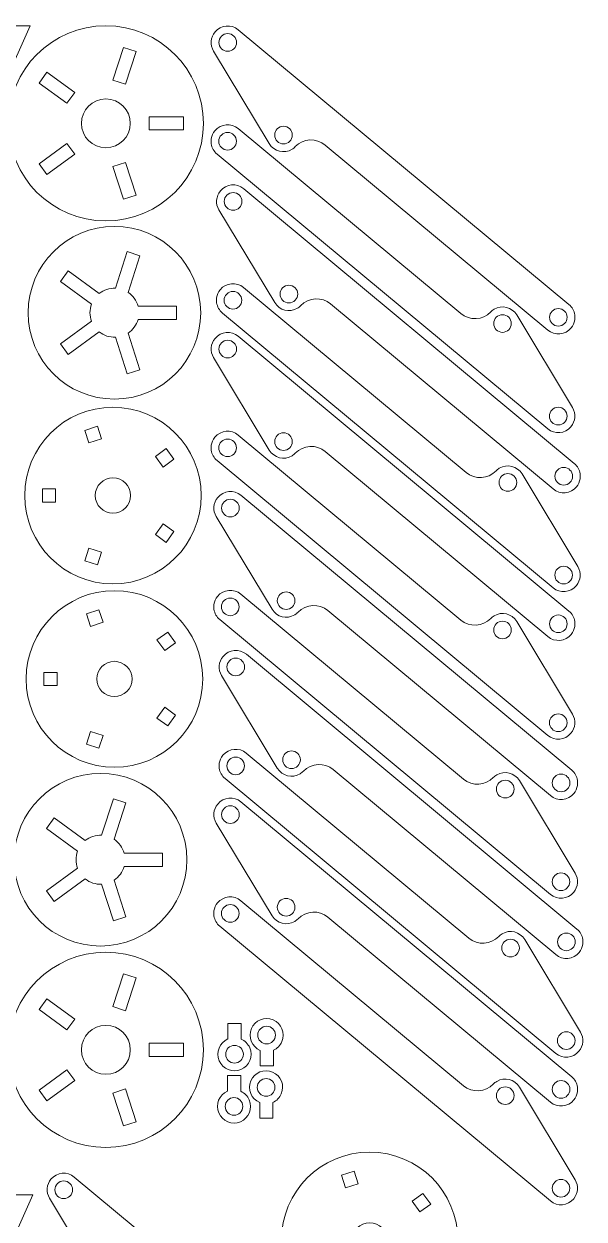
# Model space of a CAD drawing. Header units: millimetres. Extents: x 5 to 325, y 424 to 695.
# Drawn here: x 162.7 to 226.2, y 558.1 to 693.5 of the extents above; entities that cross this region are included whole.
import ezdxf

# ---------------------------------------------------------------- set-up
doc = ezdxf.new("R2010")
doc.units = ezdxf.units.MM
doc.header["$MEASUREMENT"] = 0
doc.layers.get('0').update_dxf_attribs({"lineweight": 0})

# ---------------------------------------------------------------- blocks, each defined once
blk = doc.blocks.new('Block_99')
at = {"color": 18, "lineweight": 9, "true_color": 0x000000}
for points in [[(170.04, 646.05), (169.57, 647.48), (171, 647.94), (171.46, 646.51)], [(177.58, 644.53), (178.79, 645.41), (179.67, 644.2), (178.46, 643.32)], [(164.76, 640.85), (166.26, 640.85), (166.26, 639.35), (164.76, 639.35)], [(178.46, 636.89), (179.67, 636.01), (178.79, 634.79), (177.58, 635.67)], [(171.46, 633.69), (171, 632.26), (169.57, 632.72), (170.04, 634.15)]]:
    blk.add_lwpolyline(points, close=True, dxfattribs=at)
for radius in [10, 2]:
    blk.add_circle((172.76, 640.1), radius, dxfattribs=at)
blk = doc.blocks.new('Block_100')
at = {"color": 18, "lineweight": 9, "true_color": 0x000000}
for points in [[(173.96, 690.85), (175.39, 690.38), (174.19, 686.68), (172.76, 687.14)], [(164.4, 686.81), (165.28, 688.03), (168.43, 685.73), (167.55, 684.52)], [(180.76, 683), (180.76, 681.5), (176.86, 681.5), (176.86, 683)], [(168.43, 678.76), (165.28, 676.47), (164.4, 677.68), (167.55, 679.97)], [(173.96, 673.65), (172.76, 677.35), (174.19, 677.82), (175.39, 674.11)]]:
    blk.add_lwpolyline(points, close=True, dxfattribs=at)
for radius in [11.05, 2.77]:
    blk.add_circle((171.96, 682.25), radius, dxfattribs=at)
blk = doc.blocks.new('Block_101')
at = {"color": 18, "lineweight": 9, "true_color": 0x000000}
for points in [[(171.64, 625.74), (171.18, 627.16), (169.75, 626.7), (170.21, 625.27)], [(178.63, 622.54), (179.85, 623.42), (178.97, 624.63), (177.75, 623.75)], [(164.93, 618.57), (166.43, 618.57), (166.43, 620.07), (164.93, 620.07)], [(177.75, 614.9), (178.97, 614.01), (179.85, 615.23), (178.63, 616.11)], [(170.21, 613.37), (169.75, 611.95), (171.18, 611.48), (171.64, 612.91)]]:
    blk.add_lwpolyline(points, close=True, dxfattribs=at)
for radius in [10, 2]:
    blk.add_circle((172.93, 619.32), radius, dxfattribs=at)
blk = doc.blocks.new('Block_102')
at = {"color": 18, "lineweight": 9, "true_color": 0x000000}
for points in [[(173.96, 585.92), (175.39, 585.46), (174.19, 581.75), (172.76, 582.21)], [(164.4, 581.89), (165.28, 583.1), (168.43, 580.81), (167.55, 579.59)], [(180.76, 578.07), (180.76, 576.57), (176.86, 576.57), (176.86, 578.07)], [(168.43, 573.83), (165.28, 571.54), (164.4, 572.75), (167.55, 575.05)], [(173.96, 568.72), (172.76, 572.43), (174.19, 572.89), (175.39, 569.18)]]:
    blk.add_lwpolyline(points, close=True, dxfattribs=at)
for radius in [11.05, 2.77]:
    blk.add_circle((171.96, 577.32), radius, dxfattribs=at)
blk = doc.blocks.new('Block_103')
at = {"color": 18, "lineweight": 9, "true_color": 0x000000}
blk.add_circle((171.35, 598.85), 9.78, dxfattribs=at)
blk.add_open_spline([(172.89, 596.54), (172.89, 596.54), (174.24, 592.39), (174.24, 592.39), (174.24, 592.39), (172.81, 591.93), (172.81, 591.93), (172.81, 591.93), (171.47, 596.07), (171.47, 596.07), (170.8, 596.05), (170.15, 596.26), (169.63, 596.67), (169.63, 596.67), (166.11, 594.11), (166.11, 594.11), (166.11, 594.11), (165.23, 595.32), (165.23, 595.32), (165.23, 595.32), (168.75, 597.88), (168.75, 597.88), (168.52, 598.5), (168.52, 599.19), (168.75, 599.81), (168.75, 599.81), (165.23, 602.37), (165.23, 602.37), (165.23, 602.37), (166.11, 603.58), (166.11, 603.58), (166.11, 603.58), (169.63, 601.02), (169.63, 601.02), (170.15, 601.43), (170.8, 601.65), (171.47, 601.62), (171.47, 601.62), (172.81, 605.76), (172.81, 605.76), (172.81, 605.76), (174.24, 605.3), (174.24, 605.3), (174.24, 605.3), (172.89, 601.16), (172.89, 601.16), (173.44, 600.79), (173.85, 600.23), (174.03, 599.6), (174.03, 599.6), (178.38, 599.6), (178.38, 599.6), (178.38, 599.6), (178.38, 598.1), (178.38, 598.1), (178.38, 598.1), (174.03, 598.1), (174.03, 598.1), (173.85, 597.46), (173.44, 596.9), (172.89, 596.54)], degree=3, knots=[0, 0, 0, 0, 1, 1, 1, 2, 2, 2, 3, 3, 3, 4, 4, 4, 5, 5, 5, 6, 6, 6, 7, 7, 7, 8, 8, 8, 9, 9, 9, 10, 10, 10, 11, 11, 11, 12, 12, 12, 13, 13, 13, 14, 14, 14, 15, 15, 15, 16, 16, 16, 17, 17, 17, 18, 18, 18, 19, 19, 19, 20, 20, 20, 20], dxfattribs=at)
blk = doc.blocks.new('Block_104')
at = {"color": 18, "lineweight": 9, "true_color": 0x000000}
blk.add_circle((172.93, 660.8), 9.78, dxfattribs=at)
blk.add_open_spline([(174.47, 658.49), (174.47, 658.49), (175.82, 654.35), (175.82, 654.35), (175.82, 654.35), (174.39, 653.89), (174.39, 653.89), (174.39, 653.89), (173.05, 658.03), (173.05, 658.03), (172.38, 658), (171.73, 658.22), (171.21, 658.63), (171.21, 658.63), (167.69, 656.07), (167.69, 656.07), (167.69, 656.07), (166.81, 657.28), (166.81, 657.28), (166.81, 657.28), (170.33, 659.84), (170.33, 659.84), (170.1, 660.46), (170.1, 661.15), (170.33, 661.77), (170.33, 661.77), (166.81, 664.33), (166.81, 664.33), (166.81, 664.33), (167.69, 665.54), (167.69, 665.54), (167.69, 665.54), (171.21, 662.98), (171.21, 662.98), (171.73, 663.39), (172.38, 663.6), (173.05, 663.58), (173.05, 663.58), (174.39, 667.72), (174.39, 667.72), (174.39, 667.72), (175.82, 667.26), (175.82, 667.26), (175.82, 667.26), (174.47, 663.11), (174.47, 663.11), (175.02, 662.75), (175.43, 662.19), (175.61, 661.55), (175.61, 661.55), (179.96, 661.55), (179.96, 661.55), (179.96, 661.55), (179.96, 660.05), (179.96, 660.05), (179.96, 660.05), (175.61, 660.05), (175.61, 660.05), (175.43, 659.42), (175.02, 658.86), (174.47, 658.49)], degree=3, knots=[0, 0, 0, 0, 1, 1, 1, 2, 2, 2, 3, 3, 3, 4, 4, 4, 5, 5, 5, 6, 6, 6, 7, 7, 7, 8, 8, 8, 9, 9, 9, 10, 10, 10, 11, 11, 11, 12, 12, 12, 13, 13, 13, 14, 14, 14, 15, 15, 15, 16, 16, 16, 17, 17, 17, 18, 18, 18, 19, 19, 19, 20, 20, 20, 20], dxfattribs=at)
blk = doc.blocks.new('Block_105')
at = {"color": 18, "lineweight": 9, "true_color": 0x000000}
for centre in [(185.77, 691.41), (192.09, 680.92), (223.24, 660.28)]:
    blk.add_circle(centre, 1, dxfattribs=at)
blk.add_open_spline([(196.82, 679.79), (196.82, 679.79), (222.05, 658.84), (222.05, 658.84), (222.84, 658.18), (224.03, 658.29), (224.69, 659.08), (224.9, 659.34), (225.05, 659.66), (225.1, 660), (225.1, 660), (225.11, 660.28), (225.11, 660.28), (225.11, 660.28), (225.1, 660.56), (225.1, 660.56), (225.03, 661.01), (224.8, 661.43), (224.44, 661.72), (224.44, 661.72), (186.97, 692.85), (186.97, 692.85), (186.17, 693.51), (184.99, 693.4), (184.33, 692.61), (183.82, 691.99), (183.75, 691.12), (184.16, 690.44), (184.16, 690.44), (190.48, 679.95), (190.48, 679.95), (191.02, 679.06), (192.17, 678.78), (193.06, 679.31), (193.2, 679.39), (193.32, 679.49), (193.43, 679.61), (194.34, 680.55), (195.82, 680.62), (196.82, 679.79)], degree=3, knots=[0, 0, 0, 0, 1, 1, 1, 2, 2, 2, 3, 3, 3, 4, 4, 4, 5, 5, 5, 6, 6, 6, 7, 7, 7, 8, 8, 8, 9, 9, 9, 10, 10, 10, 11, 11, 11, 12, 12, 12, 13, 13, 13, 13], dxfattribs=at)
blk = doc.blocks.new('Block_106')
at = {"color": 18, "lineweight": 9, "true_color": 0x000000}
for centre in [(185.76, 680.22), (216.91, 659.58), (223.23, 649.09)]:
    blk.add_circle(centre, 1, dxfattribs=at)
blk.add_open_spline([(212.18, 660.71), (212.18, 660.71), (186.96, 681.66), (186.96, 681.66), (186.16, 682.32), (184.98, 682.21), (184.32, 681.41), (184.1, 681.15), (183.96, 680.84), (183.9, 680.5), (183.9, 680.5), (183.9, 680.22), (183.9, 680.22), (183.9, 680.22), (183.9, 679.94), (183.9, 679.94), (183.97, 679.48), (184.21, 679.07), (184.56, 678.77), (184.56, 678.77), (222.03, 647.65), (222.03, 647.65), (222.83, 646.99), (224.01, 647.09), (224.67, 647.89), (225.18, 648.5), (225.25, 649.37), (224.84, 650.06), (224.84, 650.06), (218.52, 660.55), (218.52, 660.55), (217.98, 661.43), (216.83, 661.72), (215.95, 661.19), (215.81, 661.1), (215.68, 661), (215.57, 660.89), (214.66, 659.95), (213.18, 659.87), (212.18, 660.71)], degree=3, knots=[0, 0, 0, 0, 1, 1, 1, 2, 2, 2, 3, 3, 3, 4, 4, 4, 5, 5, 5, 6, 6, 6, 7, 7, 7, 8, 8, 8, 9, 9, 9, 10, 10, 10, 11, 11, 11, 12, 12, 12, 13, 13, 13, 13], dxfattribs=at)
blk = doc.blocks.new('Block_107')
at = {"color": 18, "lineweight": 9, "true_color": 0x000000}
for centre in [(186.38, 673.41), (192.7, 662.92), (223.85, 642.28)]:
    blk.add_circle(centre, 1, dxfattribs=at)
blk.add_open_spline([(197.43, 661.79), (197.43, 661.79), (222.65, 640.84), (222.65, 640.84), (223.45, 640.18), (224.63, 640.28), (225.29, 641.08), (225.51, 641.34), (225.65, 641.66), (225.7, 642), (225.7, 642), (225.71, 642.28), (225.71, 642.28), (225.71, 642.28), (225.71, 642.56), (225.71, 642.56), (225.64, 643.01), (225.4, 643.43), (225.05, 643.72), (225.05, 643.72), (187.58, 674.85), (187.58, 674.85), (186.78, 675.51), (185.6, 675.4), (184.94, 674.6), (184.43, 673.99), (184.36, 673.12), (184.77, 672.44), (184.77, 672.44), (191.09, 661.95), (191.09, 661.95), (191.62, 661.06), (192.78, 660.78), (193.66, 661.31), (193.8, 661.39), (193.93, 661.49), (194.04, 661.61), (194.95, 662.54), (196.43, 662.62), (197.43, 661.79)], degree=3, knots=[0, 0, 0, 0, 1, 1, 1, 2, 2, 2, 3, 3, 3, 4, 4, 4, 5, 5, 5, 6, 6, 6, 7, 7, 7, 8, 8, 8, 9, 9, 9, 10, 10, 10, 11, 11, 11, 12, 12, 12, 13, 13, 13, 13], dxfattribs=at)
blk = doc.blocks.new('Block_108')
at = {"color": 18, "lineweight": 9, "true_color": 0x000000}
for centre in [(186.36, 662.21), (217.52, 641.58), (223.84, 631.09)]:
    blk.add_circle(centre, 1, dxfattribs=at)
blk.add_open_spline([(212.79, 642.71), (212.79, 642.71), (187.56, 663.66), (187.56, 663.66), (186.77, 664.32), (185.58, 664.21), (184.92, 663.41), (184.7, 663.15), (184.56, 662.83), (184.51, 662.5), (184.51, 662.5), (184.5, 662.22), (184.5, 662.22), (184.5, 662.22), (184.51, 661.94), (184.51, 661.94), (184.58, 661.48), (184.81, 661.07), (185.17, 660.77), (185.17, 660.77), (222.64, 629.65), (222.64, 629.65), (223.44, 628.98), (224.62, 629.09), (225.28, 629.89), (225.79, 630.5), (225.86, 631.37), (225.44, 632.05), (225.44, 632.05), (219.13, 642.55), (219.13, 642.55), (218.59, 643.43), (217.44, 643.72), (216.55, 643.18), (216.41, 643.1), (216.29, 643), (216.18, 642.89), (215.27, 641.95), (213.79, 641.87), (212.79, 642.71)], degree=3, knots=[0, 0, 0, 0, 1, 1, 1, 2, 2, 2, 3, 3, 3, 4, 4, 4, 5, 5, 5, 6, 6, 6, 7, 7, 7, 8, 8, 8, 9, 9, 9, 10, 10, 10, 11, 11, 11, 12, 12, 12, 13, 13, 13, 13], dxfattribs=at)
blk = doc.blocks.new('Block_109')
at = {"color": 18, "lineweight": 9, "true_color": 0x000000}
for centre in [(185.77, 656.69), (192.09, 646.2), (223.24, 625.57)]:
    blk.add_circle(centre, 1, dxfattribs=at)
blk.add_open_spline([(196.82, 645.08), (196.82, 645.08), (222.05, 624.12), (222.05, 624.12), (222.84, 623.46), (224.03, 623.57), (224.69, 624.37), (224.9, 624.63), (225.05, 624.95), (225.1, 625.28), (225.1, 625.28), (225.11, 625.56), (225.11, 625.56), (225.11, 625.56), (225.1, 625.84), (225.1, 625.84), (225.03, 626.3), (224.8, 626.71), (224.44, 627.01), (224.44, 627.01), (186.97, 658.14), (186.97, 658.14), (186.17, 658.8), (184.99, 658.69), (184.33, 657.89), (183.82, 657.28), (183.75, 656.41), (184.16, 655.73), (184.16, 655.73), (190.48, 645.24), (190.48, 645.24), (191.02, 644.35), (192.17, 644.06), (193.06, 644.6), (193.2, 644.68), (193.32, 644.78), (193.43, 644.9), (194.34, 645.83), (195.82, 645.91), (196.82, 645.08)], degree=3, knots=[0, 0, 0, 0, 1, 1, 1, 2, 2, 2, 3, 3, 3, 4, 4, 4, 5, 5, 5, 6, 6, 6, 7, 7, 7, 8, 8, 8, 9, 9, 9, 10, 10, 10, 11, 11, 11, 12, 12, 12, 13, 13, 13, 13], dxfattribs=at)
blk = doc.blocks.new('Block_110')
at = {"color": 18, "lineweight": 9, "true_color": 0x000000}
for centre in [(185.76, 645.5), (216.91, 624.87), (223.23, 614.37)]:
    blk.add_circle(centre, 1, dxfattribs=at)
blk.add_open_spline([(212.18, 625.99), (212.18, 625.99), (186.96, 646.94), (186.96, 646.94), (186.16, 647.61), (184.98, 647.5), (184.32, 646.7), (184.1, 646.44), (183.96, 646.12), (183.9, 645.79), (183.9, 645.79), (183.9, 645.51), (183.9, 645.51), (183.9, 645.51), (183.9, 645.23), (183.9, 645.23), (183.97, 644.77), (184.21, 644.35), (184.56, 644.06), (184.56, 644.06), (222.03, 612.93), (222.03, 612.93), (222.83, 612.27), (224.01, 612.38), (224.67, 613.18), (225.18, 613.79), (225.25, 614.66), (224.84, 615.34), (224.84, 615.34), (218.52, 625.83), (218.52, 625.83), (217.98, 626.72), (216.83, 627.01), (215.95, 626.47), (215.81, 626.39), (215.68, 626.29), (215.57, 626.17), (214.66, 625.24), (213.18, 625.16), (212.18, 625.99)], degree=3, knots=[0, 0, 0, 0, 1, 1, 1, 2, 2, 2, 3, 3, 3, 4, 4, 4, 5, 5, 5, 6, 6, 6, 7, 7, 7, 8, 8, 8, 9, 9, 9, 10, 10, 10, 11, 11, 11, 12, 12, 12, 13, 13, 13, 13], dxfattribs=at)
blk = doc.blocks.new('Block_111')
at = {"color": 18, "lineweight": 9, "true_color": 0x000000}
for centre in [(186.07, 638.68), (192.39, 628.19), (223.55, 607.55)]:
    blk.add_circle(centre, 1, dxfattribs=at)
blk.add_open_spline([(197.13, 627.06), (197.13, 627.06), (222.35, 606.11), (222.35, 606.11), (223.15, 605.45), (224.33, 605.56), (224.99, 606.35), (225.21, 606.61), (225.35, 606.93), (225.4, 607.27), (225.4, 607.27), (225.41, 607.55), (225.41, 607.55), (225.41, 607.55), (225.4, 607.83), (225.4, 607.83), (225.33, 608.28), (225.1, 608.7), (224.75, 608.99), (224.75, 608.99), (187.27, 640.12), (187.27, 640.12), (186.48, 640.78), (185.29, 640.67), (184.63, 639.88), (184.12, 639.26), (184.06, 638.39), (184.47, 637.71), (184.47, 637.71), (190.79, 627.22), (190.79, 627.22), (191.32, 626.33), (192.47, 626.05), (193.36, 626.58), (193.5, 626.66), (193.63, 626.76), (193.74, 626.88), (194.65, 627.81), (196.12, 627.89), (197.13, 627.06)], degree=3, knots=[0, 0, 0, 0, 1, 1, 1, 2, 2, 2, 3, 3, 3, 4, 4, 4, 5, 5, 5, 6, 6, 6, 7, 7, 7, 8, 8, 8, 9, 9, 9, 10, 10, 10, 11, 11, 11, 12, 12, 12, 13, 13, 13, 13], dxfattribs=at)
blk = doc.blocks.new('Block_112')
at = {"color": 18, "lineweight": 9, "true_color": 0x000000}
for centre in [(186.06, 627.49), (217.22, 606.85), (223.54, 596.36)]:
    blk.add_circle(centre, 1, dxfattribs=at)
blk.add_open_spline([(212.48, 607.98), (212.48, 607.98), (187.26, 628.93), (187.26, 628.93), (186.46, 629.59), (185.28, 629.48), (184.62, 628.68), (184.4, 628.42), (184.26, 628.11), (184.21, 627.77), (184.21, 627.77), (184.2, 627.49), (184.2, 627.49), (184.2, 627.49), (184.21, 627.21), (184.21, 627.21), (184.28, 626.75), (184.51, 626.34), (184.86, 626.04), (184.86, 626.04), (222.34, 594.92), (222.34, 594.92), (223.13, 594.25), (224.32, 594.36), (224.98, 595.16), (225.49, 595.77), (225.55, 596.64), (225.14, 597.33), (225.14, 597.33), (218.82, 607.82), (218.82, 607.82), (218.29, 608.7), (217.14, 608.99), (216.25, 608.46), (216.11, 608.37), (215.98, 608.27), (215.87, 608.16), (214.96, 607.22), (213.49, 607.14), (212.48, 607.98)], degree=3, knots=[0, 0, 0, 0, 1, 1, 1, 2, 2, 2, 3, 3, 3, 4, 4, 4, 5, 5, 5, 6, 6, 6, 7, 7, 7, 8, 8, 8, 9, 9, 9, 10, 10, 10, 11, 11, 11, 12, 12, 12, 13, 13, 13, 13], dxfattribs=at)
blk = doc.blocks.new('Block_113')
at = {"color": 18, "lineweight": 9, "true_color": 0x000000}
for centre in [(186.68, 620.68), (193, 610.18), (224.15, 589.55)]:
    blk.add_circle(centre, 1, dxfattribs=at)
blk.add_open_spline([(197.73, 609.06), (197.73, 609.06), (222.96, 588.11), (222.96, 588.11), (223.75, 587.44), (224.94, 587.55), (225.6, 588.35), (225.81, 588.61), (225.96, 588.93), (226.01, 589.27), (226.01, 589.27), (226.02, 589.55), (226.02, 589.55), (226.02, 589.55), (226.01, 589.83), (226.01, 589.83), (225.94, 590.28), (225.71, 590.7), (225.35, 590.99), (225.35, 590.99), (187.88, 622.12), (187.88, 622.12), (187.08, 622.78), (185.9, 622.67), (185.24, 621.87), (184.73, 621.26), (184.66, 620.39), (185.07, 619.71), (185.07, 619.71), (191.39, 609.22), (191.39, 609.22), (191.93, 608.33), (193.08, 608.04), (193.97, 608.58), (194.11, 608.66), (194.23, 608.76), (194.34, 608.88), (195.25, 609.81), (196.73, 609.89), (197.73, 609.06)], degree=3, knots=[0, 0, 0, 0, 1, 1, 1, 2, 2, 2, 3, 3, 3, 4, 4, 4, 5, 5, 5, 6, 6, 6, 7, 7, 7, 8, 8, 8, 9, 9, 9, 10, 10, 10, 11, 11, 11, 12, 12, 12, 13, 13, 13, 13], dxfattribs=at)
blk = doc.blocks.new('Block_114')
at = {"color": 18, "lineweight": 9, "true_color": 0x000000}
for centre in [(186.67, 609.48), (217.82, 588.85), (224.14, 578.36)]:
    blk.add_circle(centre, 1, dxfattribs=at)
blk.add_open_spline([(213.09, 589.97), (213.09, 589.97), (187.87, 610.93), (187.87, 610.93), (187.07, 611.59), (185.89, 611.48), (185.23, 610.68), (185.01, 610.42), (184.87, 610.1), (184.81, 609.77), (184.81, 609.77), (184.81, 609.49), (184.81, 609.49), (184.81, 609.49), (184.81, 609.21), (184.81, 609.21), (184.88, 608.75), (185.12, 608.34), (185.47, 608.04), (185.47, 608.04), (222.94, 576.91), (222.94, 576.91), (223.74, 576.25), (224.92, 576.36), (225.58, 577.16), (226.09, 577.77), (226.16, 578.64), (225.75, 579.32), (225.75, 579.32), (219.43, 589.81), (219.43, 589.81), (218.89, 590.7), (217.74, 590.99), (216.86, 590.45), (216.72, 590.37), (216.59, 590.27), (216.48, 590.15), (215.57, 589.22), (214.09, 589.14), (213.09, 589.97)], degree=3, knots=[0, 0, 0, 0, 1, 1, 1, 2, 2, 2, 3, 3, 3, 4, 4, 4, 5, 5, 5, 6, 6, 6, 7, 7, 7, 8, 8, 8, 9, 9, 9, 10, 10, 10, 11, 11, 11, 12, 12, 12, 13, 13, 13, 13], dxfattribs=at)
blk = doc.blocks.new('Block_115')
at = {"color": 18, "lineweight": 9, "true_color": 0x000000}
for centre in [(186.07, 603.96), (192.39, 593.47), (223.55, 572.84)]:
    blk.add_circle(centre, 1, dxfattribs=at)
blk.add_open_spline([(197.13, 592.34), (197.13, 592.34), (222.35, 571.39), (222.35, 571.39), (223.15, 570.73), (224.33, 570.84), (224.99, 571.64), (225.21, 571.9), (225.35, 572.22), (225.4, 572.55), (225.4, 572.55), (225.41, 572.83), (225.41, 572.83), (225.41, 572.83), (225.4, 573.11), (225.4, 573.11), (225.33, 573.57), (225.1, 573.98), (224.75, 574.28), (224.75, 574.28), (187.27, 605.41), (187.27, 605.41), (186.48, 606.07), (185.29, 605.96), (184.63, 605.16), (184.12, 604.55), (184.06, 603.68), (184.47, 603), (184.47, 603), (190.79, 592.5), (190.79, 592.5), (191.32, 591.62), (192.47, 591.33), (193.36, 591.87), (193.5, 591.95), (193.63, 592.05), (193.74, 592.16), (194.65, 593.1), (196.12, 593.18), (197.13, 592.34)], degree=3, knots=[0, 0, 0, 0, 1, 1, 1, 2, 2, 2, 3, 3, 3, 4, 4, 4, 5, 5, 5, 6, 6, 6, 7, 7, 7, 8, 8, 8, 9, 9, 9, 10, 10, 10, 11, 11, 11, 12, 12, 12, 13, 13, 13, 13], dxfattribs=at)
blk = doc.blocks.new('Block_116')
at = {"color": 18, "lineweight": 9, "true_color": 0x000000}
for centre in [(186.06, 592.77), (217.22, 572.13), (223.54, 561.64)]:
    blk.add_circle(centre, 1, dxfattribs=at)
blk.add_open_spline([(212.48, 573.26), (212.48, 573.26), (187.26, 594.21), (187.26, 594.21), (186.46, 594.88), (185.28, 594.77), (184.62, 593.97), (184.4, 593.71), (184.26, 593.39), (184.21, 593.05), (184.21, 593.05), (184.2, 592.77), (184.2, 592.77), (184.2, 592.77), (184.21, 592.49), (184.21, 592.49), (184.28, 592.04), (184.51, 591.62), (184.86, 591.33), (184.86, 591.33), (222.34, 560.2), (222.34, 560.2), (223.13, 559.54), (224.32, 559.65), (224.98, 560.45), (225.49, 561.06), (225.55, 561.93), (225.14, 562.61), (225.14, 562.61), (218.82, 573.1), (218.82, 573.1), (218.29, 573.99), (217.14, 574.28), (216.25, 573.74), (216.11, 573.66), (215.98, 573.56), (215.87, 573.44), (214.96, 572.51), (213.49, 572.43), (212.48, 573.26)], degree=3, knots=[0, 0, 0, 0, 1, 1, 1, 2, 2, 2, 3, 3, 3, 4, 4, 4, 5, 5, 5, 6, 6, 6, 7, 7, 7, 8, 8, 8, 9, 9, 9, 10, 10, 10, 11, 11, 11, 12, 12, 12, 13, 13, 13, 13], dxfattribs=at)
blk = doc.blocks.new('Block_117')
at = {"color": 18, "lineweight": 9, "true_color": 0x000000}
blk.add_circle((186.54, 576.82), 1, dxfattribs=at)
blk.add_open_spline([(185.8, 578.55), (184.85, 578.14), (184.41, 577.04), (184.81, 576.09), (185.22, 575.14), (186.32, 574.69), (187.27, 575.1), (188.22, 575.5), (188.67, 576.6), (188.26, 577.56), (188.08, 577.99), (187.73, 578.34), (187.3, 578.53), (187.3, 578.53), (187.3, 580.32), (187.3, 580.32), (187.3, 580.32), (185.8, 580.32), (185.8, 580.32), (185.8, 580.32), (185.8, 578.55), (185.8, 578.55)], degree=3, knots=[0, 0, 0, 0, 1, 1, 1, 2, 2, 2, 3, 3, 3, 4, 4, 4, 5, 5, 5, 6, 6, 6, 7, 7, 7, 7], dxfattribs=at)
blk = doc.blocks.new('Block_118')
at = {"color": 18, "lineweight": 9, "true_color": 0x000000}
blk.add_circle((190.18, 578.99), 1, dxfattribs=at)
blk.add_open_spline([(189.44, 577.26), (188.49, 577.67), (188.04, 578.77), (188.45, 579.72), (188.85, 580.67), (189.96, 581.12), (190.91, 580.71), (191.86, 580.31), (192.31, 579.21), (191.9, 578.25), (191.72, 577.82), (191.37, 577.47), (190.94, 577.28), (190.94, 577.28), (190.94, 575.49), (190.94, 575.49), (190.94, 575.49), (189.44, 575.49), (189.44, 575.49), (189.44, 575.49), (189.44, 577.26), (189.44, 577.26)], degree=3, knots=[0, 0, 0, 0, 1, 1, 1, 2, 2, 2, 3, 3, 3, 4, 4, 4, 5, 5, 5, 6, 6, 6, 7, 7, 7, 7], dxfattribs=at)
blk = doc.blocks.new('Block_119')
at = {"color": 18, "lineweight": 9, "true_color": 0x000000}
blk.add_circle((186.48, 570.91), 1, dxfattribs=at)
blk.add_open_spline([(185.75, 572.63), (184.79, 572.23), (184.35, 571.13), (184.75, 570.18), (185.16, 569.22), (186.26, 568.78), (187.21, 569.18), (188.17, 569.59), (188.61, 570.69), (188.21, 571.64), (188.02, 572.08), (187.68, 572.43), (187.25, 572.62), (187.25, 572.62), (187.25, 574.41), (187.25, 574.41), (187.25, 574.41), (185.75, 574.41), (185.75, 574.41), (185.75, 574.41), (185.75, 572.63), (185.75, 572.63)], degree=3, knots=[0, 0, 0, 0, 1, 1, 1, 2, 2, 2, 3, 3, 3, 4, 4, 4, 5, 5, 5, 6, 6, 6, 7, 7, 7, 7], dxfattribs=at)
blk = doc.blocks.new('Block_120')
at = {"color": 18, "lineweight": 9, "true_color": 0x000000}
blk.add_circle((190.12, 573.07), 1, dxfattribs=at)
blk.add_open_spline([(189.39, 571.35), (188.43, 571.75), (187.99, 572.85), (188.39, 573.81), (188.8, 574.76), (189.9, 575.2), (190.85, 574.8), (191.81, 574.39), (192.25, 573.29), (191.84, 572.34), (191.66, 571.9), (191.32, 571.55), (190.89, 571.36), (190.89, 571.36), (190.89, 569.57), (190.89, 569.57), (190.89, 569.57), (189.39, 569.57), (189.39, 569.57), (189.39, 569.57), (189.39, 571.35), (189.39, 571.35)], degree=3, knots=[0, 0, 0, 0, 1, 1, 1, 2, 2, 2, 3, 3, 3, 4, 4, 4, 5, 5, 5, 6, 6, 6, 7, 7, 7, 7], dxfattribs=at)
blk = doc.blocks.new('Block_223')
at = {"color": 18, "lineweight": 9, "true_color": 0x000000}
for centre in [(167.18, 561.47), (173.5, 550.98), (204.65, 530.35)]:
    blk.add_circle(centre, 1, dxfattribs=at)
blk.add_open_spline([(178.23, 549.85), (178.23, 549.85), (203.46, 528.9), (203.46, 528.9), (204.25, 528.24), (205.43, 528.35), (206.1, 529.15), (206.31, 529.41), (206.46, 529.73), (206.51, 530.06), (206.51, 530.06), (206.52, 530.34), (206.52, 530.34), (206.52, 530.34), (206.51, 530.62), (206.51, 530.62), (206.44, 531.08), (206.21, 531.49), (205.85, 531.79), (205.85, 531.79), (168.38, 562.91), (168.38, 562.91), (167.58, 563.58), (166.4, 563.47), (165.74, 562.67), (165.23, 562.06), (165.16, 561.19), (165.57, 560.51), (165.57, 560.51), (171.89, 550.01), (171.89, 550.01), (172.43, 549.13), (173.58, 548.84), (174.47, 549.38), (174.6, 549.46), (174.73, 549.56), (174.84, 549.67), (175.75, 550.61), (177.23, 550.69), (178.23, 549.85)], degree=3, knots=[0, 0, 0, 0, 1, 1, 1, 2, 2, 2, 3, 3, 3, 4, 4, 4, 5, 5, 5, 6, 6, 6, 7, 7, 7, 8, 8, 8, 9, 9, 9, 10, 10, 10, 11, 11, 11, 12, 12, 12, 13, 13, 13, 13], dxfattribs=at)
blk = doc.blocks.new('Block_338')
at = {"color": 18, "lineweight": 9, "true_color": 0x000000}
for points in [[(199.13, 561.69), (198.67, 563.12), (200.09, 563.58), (200.56, 562.16)], [(206.67, 560.17), (207.88, 561.05), (208.77, 559.84), (207.55, 558.96)], [(193.85, 556.49), (195.35, 556.49), (195.35, 554.99), (193.85, 554.99)], [(207.55, 552.53), (208.77, 551.65), (207.88, 550.43), (206.67, 551.31)], [(200.56, 549.33), (200.09, 547.9), (198.67, 548.36), (199.13, 549.79)]]:
    blk.add_lwpolyline(points, close=True, dxfattribs=at)
for radius in [10, 2]:
    blk.add_circle((201.85, 555.74), radius, dxfattribs=at)

msp = doc.modelspace()

# ---------------------------------------------------------------- linework, layer by layer
at = {"color": 18, "lineweight": 9, "true_color": 0x000000}
for points in [[(145.34, 691.05), (146.84, 691.05), (146.84, 693.3), (163.38, 693.3), (149.09, 661.3), (146.84, 661.3), (146.84, 671.55), (145.34, 671.55), (145.34, 675.05), (146.84, 675.05), (146.84, 687.55), (145.34, 687.55)], [(145.66, 558.64), (147.16, 558.64), (147.16, 560.89), (163.69, 560.89), (149.41, 528.89), (147.16, 528.89), (147.16, 539.14), (145.66, 539.14), (145.66, 542.64), (147.16, 542.64), (147.16, 555.14), (145.66, 555.14)]]:
    msp.add_lwpolyline(points, close=True, dxfattribs=at)

# ---------------------------------------------------------------- block references
for name in ['Block_100', 'Block_105', 'Block_106', 'Block_107', 'Block_104', 'Block_108', 'Block_109', 'Block_99', 'Block_110', 'Block_111', 'Block_112', 'Block_101', 'Block_113', 'Block_114', 'Block_103', 'Block_115', 'Block_116', 'Block_102', 'Block_118', 'Block_117', 'Block_119', 'Block_120', 'Block_338', 'Block_223']:
    msp.add_blockref(name, (0, 0))

doc.saveas('drawing.dxf')
